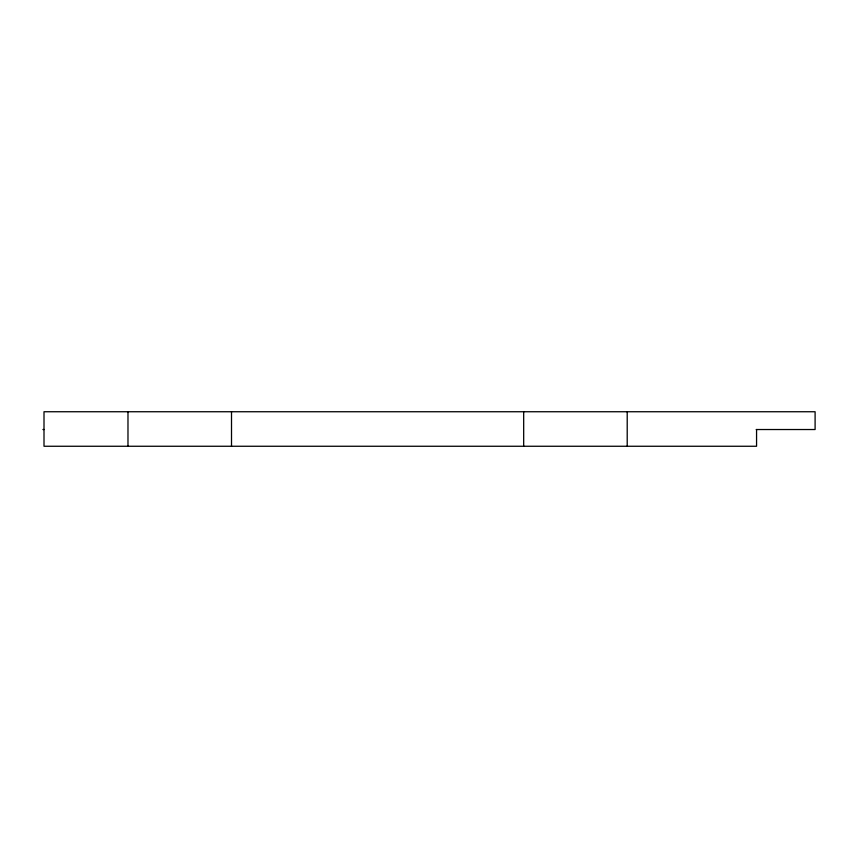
<?xml version="1.0" encoding="UTF-8"?>
<svg xmlns="http://www.w3.org/2000/svg" width="858" height="858" viewBox="0 0 858 858"><rect width="100%" height="100%" fill="white"/><g stroke="black" fill="none" stroke-linecap="round" stroke-linejoin="round"><path stroke-width="1.29" d="M42.9 429.526L44.005 429.526M756.198 429.526L815.1 429.526L815.1 411.743L44.005 411.743L44.005 446.257L756.563 446.257L756.563 429.526M627.209 411.743L627.209 446.257M523.68 411.743L523.68 446.257M231.51 411.743L231.51 446.257M127.981 411.743L127.981 446.257"/></g></svg>
